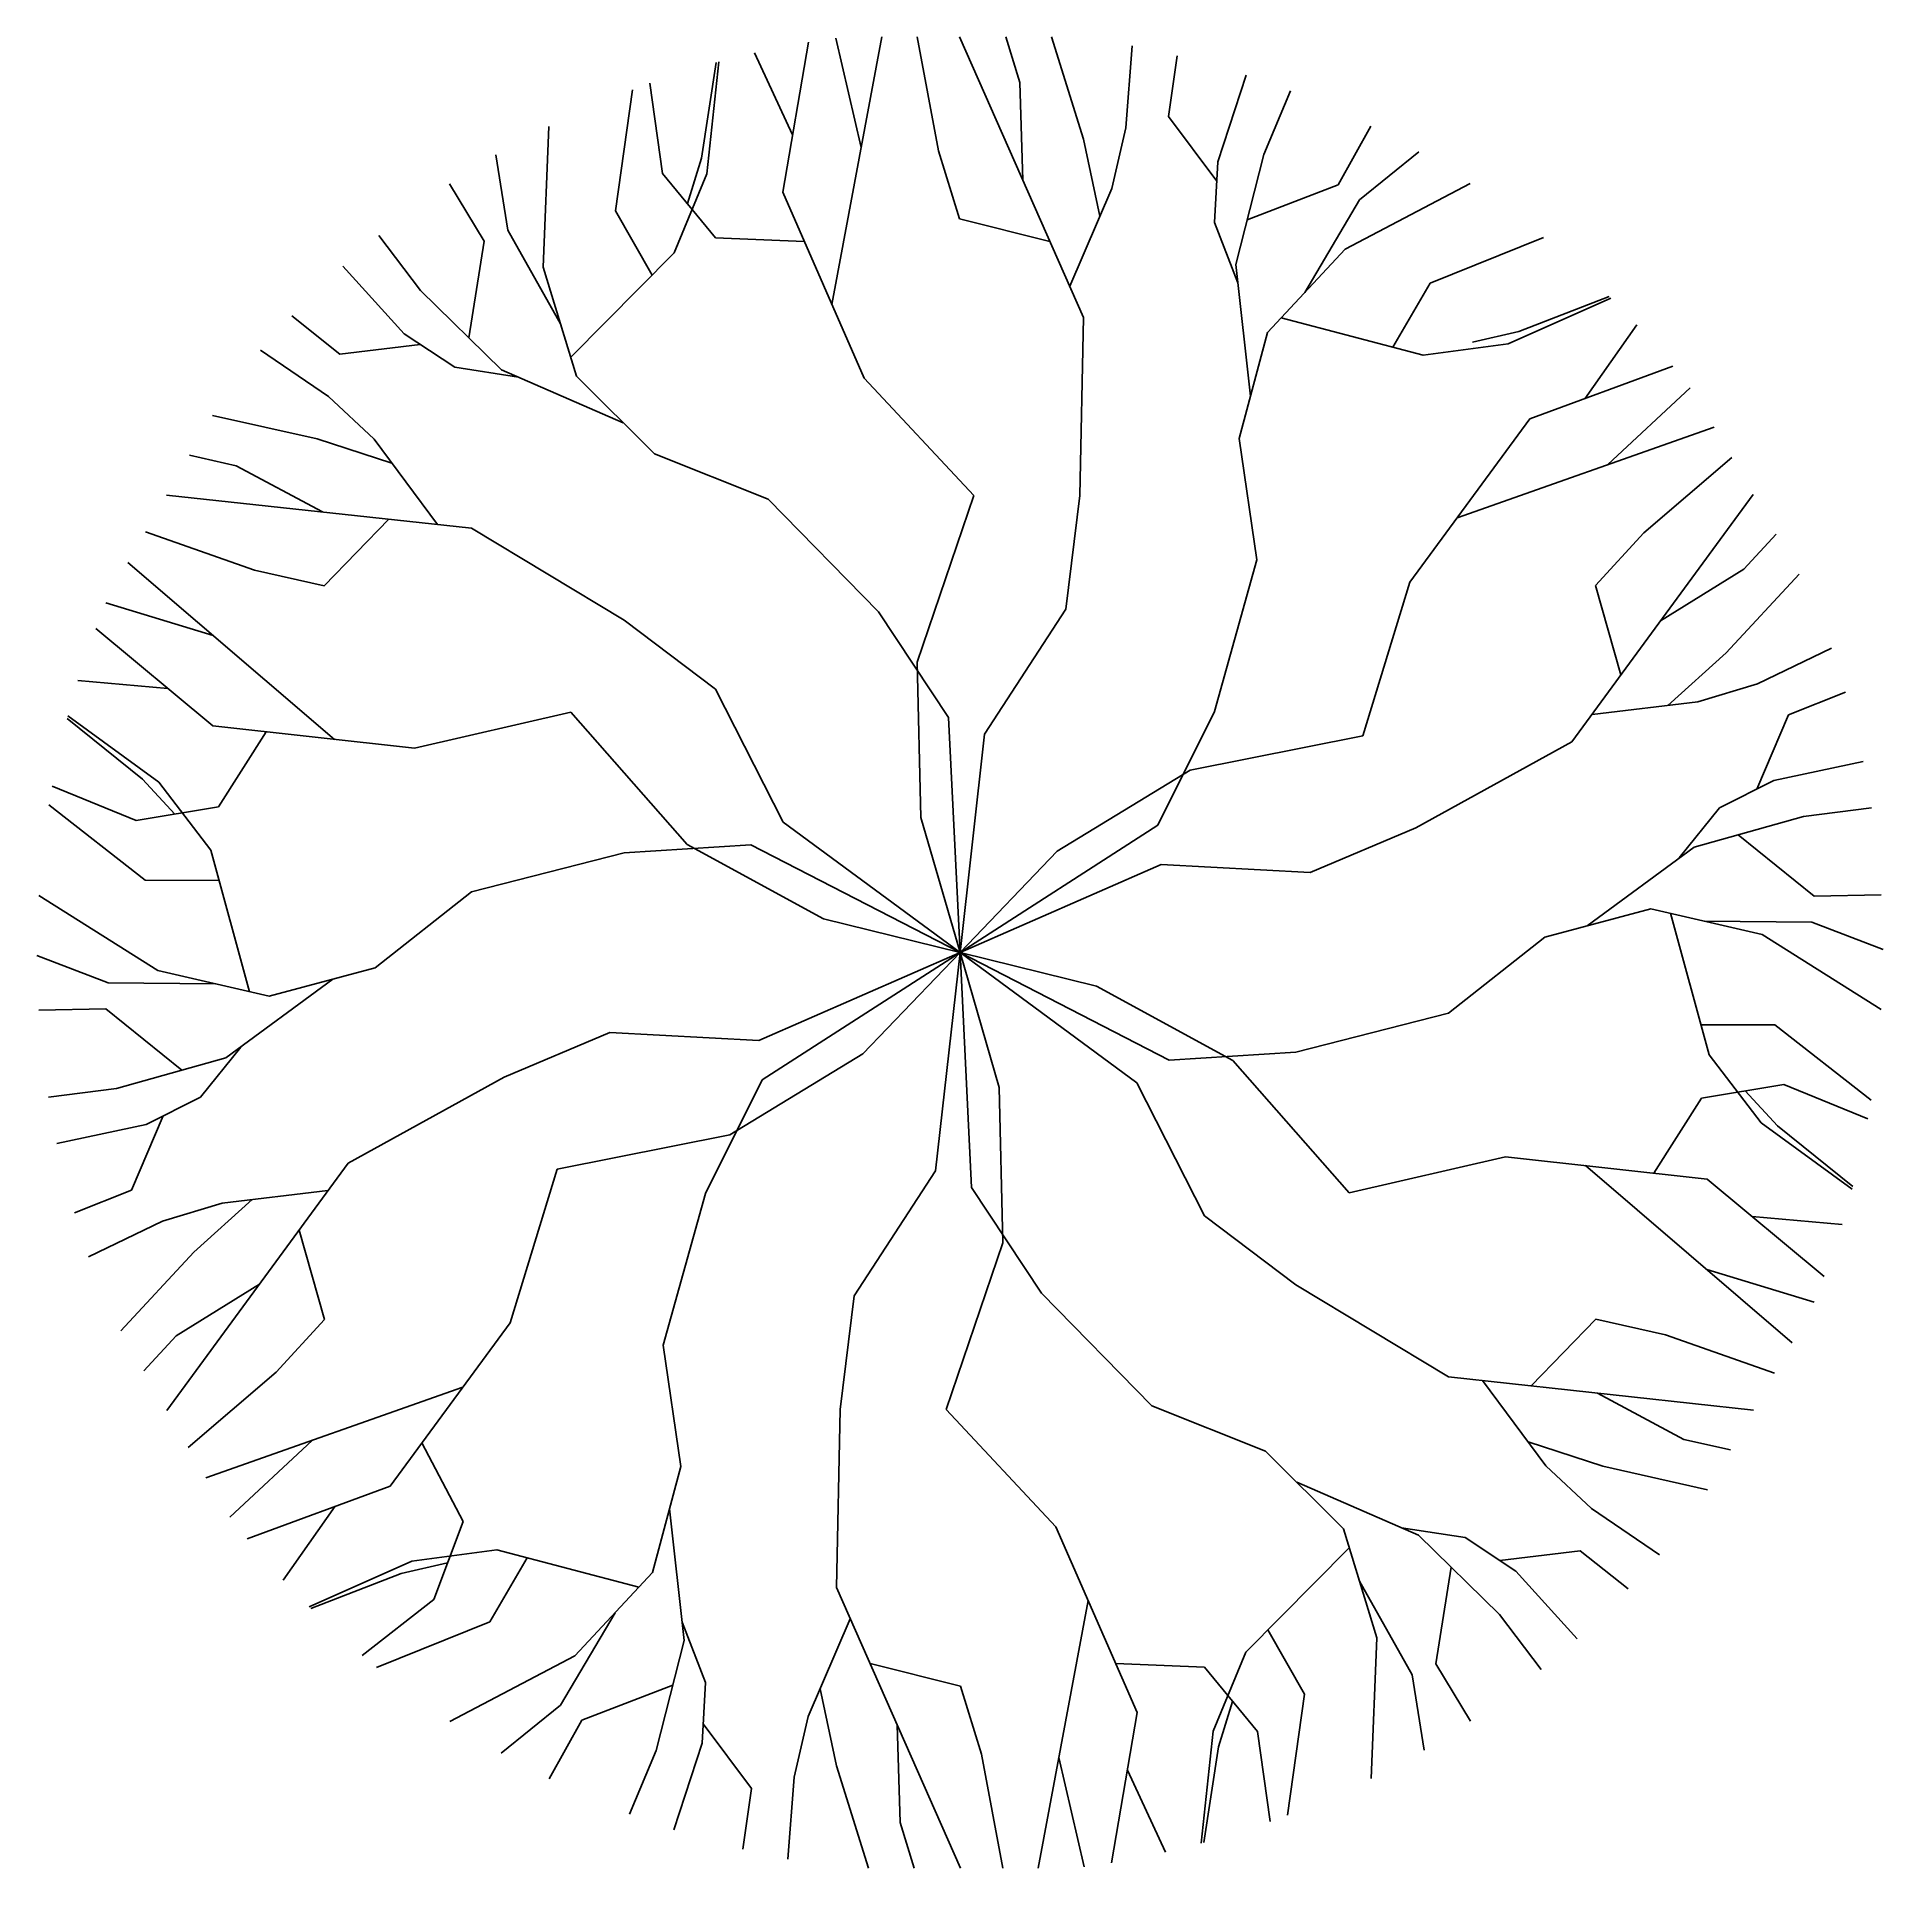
# Model space of a CAD drawing. Header units: millimetres. Extents: x 263.03 to 265.91, y 167.09 to 169.95.
import ezdxf

# ---------------------------------------------------------------- set-up
doc = ezdxf.new("R2010")
doc.units = ezdxf.units.MM
doc.layers.add('alberi', color=74, linetype='Continuous')

msp = doc.modelspace()

# ---------------------------------------------------------------- linework, layer by layer
at = {"layer": 'alberi'}
for p, q in [((264.213, 169.7926), (264.1537, 169.9203)), ((264.1976, 169.7027), (264.2376, 169.9369)), ((264.2743, 169.5275), (264.3521, 169.9452)), ((264.32, 169.7725), (264.2806, 169.9433)), ((264.4404, 169.7677), (264.4073, 169.9452)), ((264.6667, 169.5075), (264.4735, 169.9452)), ((264.5674, 169.8743), (264.5453, 169.9452)), ((264.6667, 169.7855), (264.617, 169.9452)), ((264.7329, 169.8033), (264.7424, 169.9312)), ((264.0706, 169.7559), (264.0939, 169.9053)), ((264.0791, 169.7317), (264.0977, 169.9063)), ((264.7992, 169.821), (264.813, 169.9159)), ((263.9364, 169.6738), (263.9631, 169.8627)), ((264.0099, 169.7323), (263.9904, 169.8728)), ((264.5722, 169.7215), (264.5674, 169.8743)), ((264.8765, 169.7501), (264.9204, 169.8855)), ((264.9482, 169.7619), (264.9896, 169.861)), ((263.824, 169.5858), (263.8324, 169.8056)), ((264.8747, 169.7202), (264.7992, 169.821)), ((265.0641, 169.7145), (265.1148, 169.806)), ((264.6924, 169.6657), (264.6667, 169.7855)), ((264.7109, 169.7087), (264.7329, 169.8033)), ((263.7685, 169.6434), (263.7499, 169.7611)), ((264.0487, 169.6851), (264.0706, 169.7559)), ((264.4735, 169.6613), (264.4404, 169.7677)), ((264.8709, 169.6555), (264.8765, 169.7501)), ((264.9041, 169.5903), (264.9482, 169.7619)), ((265.0973, 169.6909), (265.1899, 169.7658)), ((264.0927, 169.6317), (264.0099, 169.7323)), ((264.0281, 169.6082), (264.0791, 169.7317)), ((263.7315, 169.6264), (263.6776, 169.7161)), ((264.3245, 169.4129), (264.1976, 169.7027)), ((264.6452, 169.5561), (264.7109, 169.7087)), ((264.9219, 169.6596), (265.0641, 169.7145)), ((265.0122, 169.5466), (265.0973, 169.6909)), ((265.0751, 169.6141), (265.2697, 169.7166)), ((263.9938, 169.5735), (263.9364, 169.6738)), ((264.6144, 169.6261), (264.4735, 169.6613)), ((263.6325, 169.5497), (263.5674, 169.6351)), ((263.8509, 169.4976), (263.7685, 169.6434)), ((264.2312, 169.6261), (264.0927, 169.6317)), ((264.9073, 169.5617), (264.8709, 169.6555)), ((265.2076, 169.5607), (265.3845, 169.6321)), ((263.708, 169.4758), (263.7315, 169.6264)), ((263.8669, 169.4454), (264.0281, 169.6082)), ((264.9537, 169.4839), (265.0751, 169.6141)), ((263.6069, 169.4817), (263.5115, 169.5875)), ((263.876, 169.4156), (263.824, 169.5858)), ((264.9272, 169.3845), (264.9041, 169.5903)), ((263.759, 169.4258), (263.6325, 169.5497)), ((265.1494, 169.4609), (265.2076, 169.5607)), ((265.3291, 169.4661), (265.4896, 169.5373)), ((265.3457, 169.4856), (265.4868, 169.5401)), ((263.5068, 169.4503), (263.4315, 169.5097)), ((264.6612, 169.2296), (264.6667, 169.5075)), ((264.975, 169.5067), (265.1966, 169.4485)), ((265.4487, 169.3806), (265.5297, 169.4958)), ((263.6318, 169.4653), (263.5068, 169.4503)), ((263.686, 169.4296), (263.6069, 169.4817)), ((264.9095, 169.3183), (264.9537, 169.4839)), ((265.1966, 169.4485), (265.3291, 169.4661)), ((265.2735, 169.4691), (265.3457, 169.4856)), ((263.489, 169.384), (263.383, 169.4562)), ((263.7854, 169.4143), (263.686, 169.4296)), ((265.3632, 169.349), (265.586, 169.4314)), ((263.9488, 169.3429), (263.759, 169.4258)), ((263.9973, 169.2945), (263.876, 169.4156)), ((264.4956, 169.2296), (264.3245, 169.4129)), ((263.5599, 169.3176), (263.489, 169.384)), ((265.4848, 169.2779), (265.6131, 169.3974)), ((263.4713, 169.3178), (263.3081, 169.3546)), ((265.1757, 169.0941), (265.3632, 169.349)), ((263.5879, 169.2801), (263.4713, 169.3178)), ((263.6592, 169.1845), (263.5599, 169.3176)), ((264.9371, 169.1291), (264.9095, 169.3183)), ((265.2498, 169.1949), (265.6505, 169.3364)), ((263.3448, 169.2761), (263.2723, 169.2925)), ((264.175, 169.2238), (263.9973, 169.2945)), ((265.5409, 169.1712), (265.6781, 169.2887)), ((263.4795, 169.204), (263.3448, 169.2761)), ((263.712, 169.1788), (263.2364, 169.2303)), ((264.6391, 169.0522), (264.6612, 169.2296)), ((265.4287, 168.8451), (265.7112, 169.2313)), ((264.3467, 169.0481), (264.175, 169.2238)), ((263.3736, 169.1129), (263.2032, 169.173)), ((263.5832, 169.1928), (263.4823, 169.0884)), ((263.95, 169.0351), (263.712, 169.1788)), ((265.4653, 169.0893), (265.5409, 169.1712)), ((265.6967, 169.1145), (265.7471, 169.1691)), ((263.4985, 168.849), (263.1757, 169.1252)), ((263.4823, 169.0884), (263.3736, 169.1129)), ((265.5668, 169.0339), (265.6967, 169.1145)), ((265.1024, 168.8544), (265.1757, 169.0941)), ((265.5052, 168.9497), (265.4653, 169.0893)), ((265.6694, 168.9841), (265.783, 169.107)), ((263.3092, 169.011), (263.1415, 169.0623)), ((263.3085, 168.8701), (263.1257, 169.0219)), ((265.5785, 168.9019), (265.6694, 168.9841)), ((265.718, 168.9356), (265.8335, 168.9914)), ((263.2383, 168.9284), (263.098, 168.9409)), ((265.625, 168.9074), (265.718, 168.9356)), ((265.7665, 168.8871), (265.8556, 168.9226)), ((263.224, 168.782), (263.0821, 168.8855)), ((263.8672, 168.8916), (263.6229, 168.8352)), ((264.0484, 168.685), (263.8672, 168.8916)), ((265.4601, 168.888), (265.625, 168.9074)), ((265.717, 168.7713), (265.7665, 168.8871)), ((263.1989, 168.7867), (263.0811, 168.8816)), ((263.6229, 168.8352), (263.3085, 168.8701)), ((263.3916, 168.8609), (263.3175, 168.7438)), ((265.1853, 168.7109), (265.4287, 168.8451)), ((265.7436, 168.7847), (265.8829, 168.8144)), ((263.189, 168.7223), (263.0576, 168.7758)), ((263.2493, 168.7324), (263.1989, 168.7867)), ((263.3056, 168.6761), (263.224, 168.782)), ((265.6589, 168.7422), (265.7436, 168.7847)), ((263.2029, 168.6295), (263.0526, 168.747)), ((263.3175, 168.7438), (263.189, 168.7223)), ((265.5959, 168.6639), (265.6589, 168.7422)), ((265.7897, 168.7285), (265.8962, 168.7422)), ((265.0205, 168.6414), (265.1853, 168.7109)), ((265.6191, 168.6809), (265.7897, 168.7285)), ((265.4525, 168.558), (265.6191, 168.6809)), ((265.688, 168.7001), (265.8067, 168.6045)), ((263.3659, 168.4551), (263.3056, 168.6761)), ((263.9499, 168.672), (263.7119, 168.6111)), ((263.3184, 168.629), (263.2029, 168.6295)), ((263.2229, 168.4881), (263.0368, 168.6053)), ((263.7119, 168.6111), (263.5618, 168.4926)), ((265.8067, 168.6045), (265.9112, 168.6063)), ((265.3863, 168.5402), (265.5518, 168.5847)), ((265.5518, 168.5847), (265.7252, 168.5447)), ((265.5822, 168.5777), (265.6425, 168.3567)), ((265.2362, 168.4217), (265.3863, 168.5402)), ((265.6354, 168.5654), (265.8028, 168.5639)), ((265.7252, 168.5447), (265.9113, 168.4275)), ((265.8028, 168.5639), (265.914, 168.5211)), ((263.1453, 168.4689), (263.0341, 168.5116)), ((263.3963, 168.4481), (263.2229, 168.4881)), ((263.5618, 168.4926), (263.3963, 168.4481)), ((263.3127, 168.4674), (263.1453, 168.4689)), ((263.4956, 168.4748), (263.329, 168.3519)), ((263.1414, 168.4283), (263.0369, 168.4265)), ((263.2601, 168.3326), (263.1414, 168.4283)), ((264.9982, 168.3608), (265.2362, 168.4217)), ((265.6297, 168.4037), (265.7452, 168.4033)), ((265.7452, 168.4033), (265.8955, 168.2858)), ((263.3522, 168.3689), (263.2892, 168.2905)), ((263.9276, 168.3914), (263.7628, 168.3219)), ((263.329, 168.3519), (263.1584, 168.3043)), ((265.6425, 168.3567), (265.7241, 168.2508)), ((263.7628, 168.3219), (263.5194, 168.1877)), ((265.6306, 168.289), (265.7591, 168.3104)), ((265.7591, 168.3104), (265.8905, 168.257)), ((263.1584, 168.3043), (263.0519, 168.2906)), ((263.2892, 168.2905), (263.2045, 168.2481)), ((265.5565, 168.1719), (265.6306, 168.289)), ((265.6988, 168.3004), (265.7492, 168.2461)), ((263.2311, 168.2614), (263.1816, 168.1456)), ((265.7241, 168.2508), (265.866, 168.1473)), ((263.2045, 168.2481), (263.0652, 168.2184)), ((265.7492, 168.2461), (265.867, 168.1511)), ((265.0809, 168.1412), (265.3252, 168.1976)), ((265.3252, 168.1976), (265.6396, 168.1627)), ((263.5194, 168.1877), (263.2369, 167.8015)), ((263.8457, 168.1784), (263.7724, 167.9386)), ((265.4496, 168.1838), (265.7724, 167.9075)), ((265.6396, 168.1627), (265.8224, 168.0109)), ((263.1816, 168.1456), (263.0925, 168.1102)), ((263.488, 168.1448), (263.3231, 168.1254)), ((263.3231, 168.1254), (263.2301, 168.0972)), ((263.3696, 168.1308), (263.2787, 168.0487)), ((263.2301, 168.0972), (263.1146, 168.0414)), ((263.4429, 168.0831), (263.4828, 167.9435)), ((265.7098, 168.1044), (265.8501, 168.0919)), ((263.2787, 168.0487), (263.1651, 167.9258)), ((265.6389, 168.0218), (265.8066, 167.9705)), ((263.3813, 167.9989), (263.2514, 167.9183)), ((264.9981, 167.9977), (265.2361, 167.854)), ((263.4828, 167.9435), (263.4072, 167.8616)), ((263.7724, 167.9386), (263.5849, 167.6838)), ((265.3649, 167.84), (265.4658, 167.9444)), ((265.4658, 167.9444), (265.5745, 167.9198)), ((263.2514, 167.9183), (263.201, 167.8637)), ((264.011, 167.9037), (264.0386, 167.7145)), ((265.5745, 167.9198), (265.7449, 167.8598)), ((263.4072, 167.8616), (263.27, 167.7441)), ((265.2361, 167.854), (265.7117, 167.8024)), ((265.2889, 167.8483), (265.3882, 167.7151)), ((263.6983, 167.8379), (263.2976, 167.6964)), ((265.4686, 167.8288), (265.6033, 167.7566)), ((264.2869, 167.8032), (264.2814, 167.5253)), ((264.4525, 167.8032), (264.6236, 167.6199)), ((264.7731, 167.809), (264.9508, 167.7383)), ((263.4633, 167.7549), (263.335, 167.6354)), ((263.6345, 167.7512), (263.6988, 167.6285)), ((264.9508, 167.7383), (265.0721, 167.6172)), ((265.3602, 167.7526), (265.4768, 167.715)), ((265.6033, 167.7566), (265.6758, 167.7402)), ((264.0386, 167.7145), (263.9944, 167.5489)), ((265.3882, 167.7151), (265.4591, 167.6487)), ((265.4768, 167.715), (265.64, 167.6781)), ((263.5849, 167.6838), (263.3621, 167.6014)), ((264.9993, 167.6899), (265.1891, 167.607)), ((263.4994, 167.6522), (263.4184, 167.537)), ((264.0209, 167.6483), (264.044, 167.4425)), ((265.4591, 167.6487), (265.5651, 167.5766)), ((263.6988, 167.6285), (263.6531, 167.5065)), ((264.6236, 167.6199), (264.7505, 167.3301)), ((265.0721, 167.6172), (265.1241, 167.447)), ((265.1627, 167.6185), (265.2621, 167.6032)), ((265.0812, 167.5874), (264.92, 167.4246)), ((265.1891, 167.607), (265.3156, 167.4831)), ((265.2621, 167.6032), (265.3412, 167.5511)), ((263.619, 167.5667), (263.4585, 167.4955)), ((263.6746, 167.5637), (263.6024, 167.5472)), ((263.7515, 167.5843), (263.619, 167.5667)), ((263.7987, 167.5719), (263.7405, 167.4721)), ((263.9731, 167.5261), (263.7515, 167.5843)), ((265.3163, 167.5675), (265.4413, 167.5825)), ((265.4413, 167.5825), (265.5166, 167.5231)), ((263.6024, 167.5472), (263.4613, 167.4927)), ((263.9944, 167.5489), (263.873, 167.4187)), ((265.0972, 167.5352), (265.1796, 167.3894)), ((265.2401, 167.557), (265.2166, 167.4064)), ((265.3412, 167.5511), (265.4366, 167.4453)), ((263.6531, 167.5065), (263.5412, 167.4194)), ((264.2814, 167.5253), (264.4746, 167.0875)), ((264.6738, 167.5053), (264.596, 167.0875)), ((263.7405, 167.4721), (263.5636, 167.4007)), ((263.9359, 167.4861), (263.8508, 167.3419)), ((264.3029, 167.4767), (264.2372, 167.3241)), ((265.3156, 167.4831), (265.3807, 167.3977)), ((264.044, 167.4425), (263.9999, 167.2709)), ((264.0408, 167.4711), (264.0772, 167.3773)), ((264.9543, 167.4593), (265.0117, 167.359)), ((265.1241, 167.447), (265.1157, 167.2272)), ((263.873, 167.4187), (263.6784, 167.3162)), ((264.92, 167.4246), (264.869, 167.301)), ((264.3337, 167.4067), (264.4746, 167.3715)), ((264.7169, 167.4067), (264.8554, 167.4011)), ((264.8554, 167.4011), (264.9382, 167.3005)), ((265.1796, 167.3894), (265.1982, 167.2717)), ((265.2166, 167.4064), (265.2705, 167.3167)), ((264.0262, 167.3732), (263.884, 167.3183)), ((264.0772, 167.3773), (264.0716, 167.2827)), ((264.2557, 167.3671), (264.2814, 167.2473)), ((264.4746, 167.3715), (264.5077, 167.2651)), ((265.0117, 167.359), (264.985, 167.1701)), ((263.8508, 167.3419), (263.7582, 167.2669)), ((264.7505, 167.3301), (264.7105, 167.0959)), ((264.8994, 167.3477), (264.8775, 167.2769)), ((263.884, 167.3183), (263.8333, 167.2268)), ((264.0734, 167.3125), (264.1489, 167.2117)), ((264.2372, 167.3241), (264.2152, 167.2295)), ((264.3759, 167.3113), (264.3807, 167.1585)), ((264.869, 167.301), (264.8504, 167.1264)), ((264.9382, 167.3005), (264.9577, 167.16)), ((263.9999, 167.2709), (263.9585, 167.1718)), ((264.0716, 167.2827), (264.0277, 167.1473)), ((264.8775, 167.2769), (264.8542, 167.1275)), ((264.2814, 167.2473), (264.3311, 167.0875)), ((264.5077, 167.2651), (264.5408, 167.0875)), ((264.6281, 167.2603), (264.6675, 167.0894)), ((264.2152, 167.2295), (264.2057, 167.1016)), ((264.7351, 167.2402), (264.7944, 167.1125)), ((264.1489, 167.2117), (264.1351, 167.1169)), ((264.3807, 167.1585), (264.4028, 167.0875))]:
    msp.add_line(p, q, dxfattribs=at)
at = {"layer": 'alberi', "color": 3}
for p, q in [((264.4073, 168.9694), (264.4956, 169.2296)), ((264.8709, 168.8925), (264.9371, 169.1291)), ((264.0926, 168.9272), (263.95, 169.0351)), ((264.4562, 168.883), (264.3467, 169.0481)), ((264.5121, 168.857), (264.6391, 169.0522)), ((264.4128, 168.727), (264.4073, 168.9694)), ((264.1981, 168.7197), (264.0926, 168.9272)), ((264.4741, 168.5164), (264.4562, 168.883)), ((264.7826, 168.7151), (264.8709, 168.8925)), ((264.4741, 168.5164), (264.5121, 168.857)), ((264.8329, 168.8007), (265.1024, 168.8544)), ((264.6258, 168.6747), (264.8329, 168.8007)), ((264.4741, 168.5164), (264.1981, 168.7197)), ((264.4741, 168.5164), (264.4128, 168.727)), ((264.4741, 168.5164), (264.7826, 168.7151)), ((264.1477, 168.6842), (263.9499, 168.672)), ((264.2611, 168.5687), (264.0484, 168.685)), ((264.4741, 168.5164), (264.1477, 168.6842)), ((264.4741, 168.5164), (264.6258, 168.6747)), ((264.4741, 168.5164), (264.7881, 168.6537)), ((264.7881, 168.6537), (265.0205, 168.6414)), ((264.4741, 168.5164), (264.2611, 168.5687)), ((264.4741, 168.5164), (264.16, 168.3791)), ((264.4741, 168.5164), (264.1655, 168.3176)), ((264.4741, 168.5164), (264.3223, 168.3581)), ((264.4741, 168.5164), (264.436, 168.1758)), ((264.4741, 168.5164), (264.8004, 168.3486)), ((264.4741, 168.5164), (264.75, 168.3131)), ((264.4741, 168.5164), (264.687, 168.4641)), ((264.4741, 168.5164), (264.4919, 168.1498)), ((264.4741, 168.5164), (264.5353, 168.3058)), ((264.687, 168.4641), (264.8997, 168.3478)), ((264.16, 168.3791), (263.9276, 168.3914)), ((264.3223, 168.3581), (264.1152, 168.2321)), ((264.8004, 168.3486), (264.9982, 168.3608)), ((264.8997, 168.3478), (265.0809, 168.1412)), ((264.1655, 168.3176), (264.0772, 168.1402)), ((264.75, 168.3131), (264.8555, 168.1056)), ((264.5353, 168.3058), (264.5408, 168.0634)), ((264.1152, 168.2321), (263.8457, 168.1784)), ((264.436, 168.1758), (264.309, 167.9806)), ((264.0772, 168.1402), (264.011, 167.9037)), ((264.4919, 168.1498), (264.6014, 167.9846)), ((264.8555, 168.1056), (264.9981, 167.9977)), ((264.5408, 168.0634), (264.4525, 167.8032)), ((264.309, 167.9806), (264.2869, 167.8032)), ((264.6014, 167.9846), (264.7731, 167.809))]:
    msp.add_line(p, q, dxfattribs=at)

doc.saveas('drawing.dxf')
